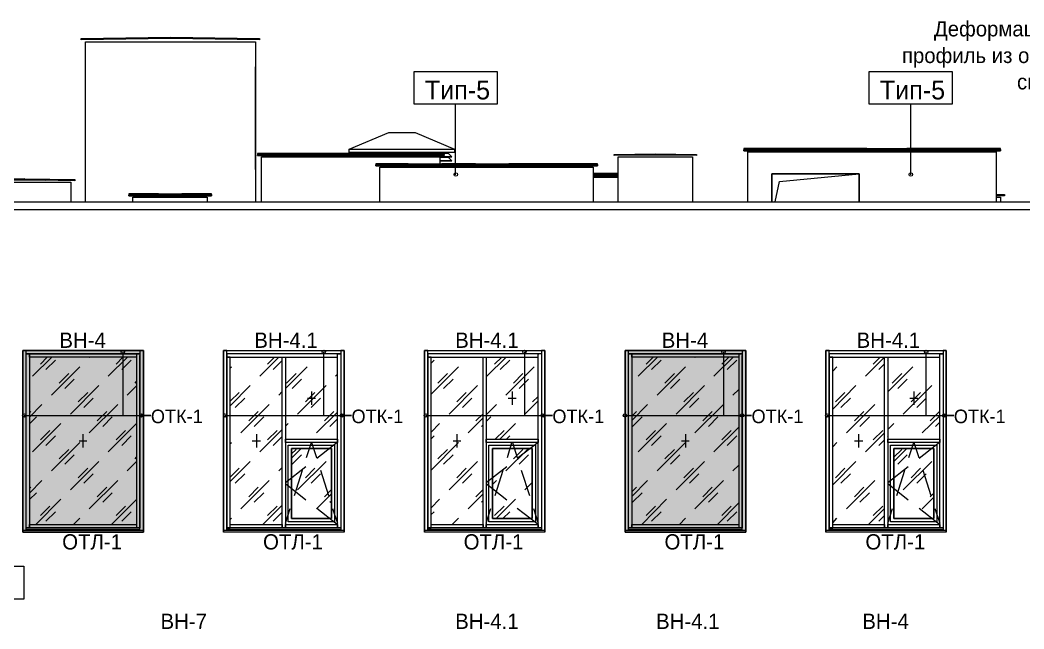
# Model space of a CAD drawing. Header units: millimetres. Extents: x 2294 to 908349, y -83289 to 219220.
# Drawn here: x 370857 to 385854, y 121926 to 131022 of the extents above; entities that cross this region are included whole.
import ezdxf

# ---------------------------------------------------------------- set-up
doc = ezdxf.new("R2010")
doc.units = ezdxf.units.MM
doc.layers.add('PDF _Геометрия', color=7, linetype='Continuous')
doc.layers.add('PDF _Текст', color=7, linetype='Continuous')

msp = doc.modelspace()

# ---------------------------------------------------------------- hatches: boundary and pattern name
at = {"transparency": 33554551}
h = msp.add_hatch(color=3, dxfattribs=at)
h.dxf.hatch_style = 1
h.paths.add_polyline_path([(370899.1, 126085), (372698.1, 126085), (372698.1, 123371.6), (370899.1, 123371.6)])
h = msp.add_hatch(color=3, dxfattribs=at)
h.dxf.hatch_style = 1
h.paths.add_polyline_path([(379898.6, 126085), (381697.6, 126085), (381697.6, 123371.6), (379898.6, 123371.6)])

# ---------------------------------------------------------------- linework, layer by layer
for points in [[(370899.1, 126085), (372698.1, 126085), (372698.1, 123371.6), (370899.1, 123371.6)], [(379898.6, 126085), (381697.6, 126085), (381697.6, 123371.6), (379898.6, 123371.6)]]:
    msp.add_lwpolyline(points, close=True)
at = {"layer": 'PDF _Геометрия', "lineweight": 9}
for points in [[(371771.1, 130745.6), (373104.5, 130766.8), (374433.7, 130745.6), (374433.7, 130724.4), (373104.5, 130745.6), (371771.1, 130724.4)], [(374374.4, 128789.9), (374374.4, 130322.3)], [(376745, 130254.6), (377985.2, 130254.6), (377985.2, 129763.5), (376745, 129763.5)], [(383543.2, 130254.6), (384783.5, 130254.6), (384783.5, 129763.5), (383543.2, 129763.5)], [(376368.2, 129344.4), (376757.7, 129344.4), (377346, 129094.7), (377346, 129043.9), (375775.6, 129043.9), (375775.6, 129094.7)], [(374404.1, 129014.3), (377193.7, 129014.3), (377193.7, 129027), (376626.4, 129027), (376626.4, 129022.7), (376025.3, 129022.7), (376025.3, 129027), (374404.1, 129027)], [(380961.1, 128997.3), (380347.3, 129005.8), (379733.5, 128997.3), (379733.5, 129014.3), (380347.3, 129022.7), (380961.1, 129014.3)], [(381672.2, 129090.5), (385503.2, 129090.5), (385503.2, 129103.2), (384106.2, 129103.2), (384106.2, 129098.9), (383505.1, 129098.9), (383505.1, 129103.2), (381672.2, 129103.2)], [(376173.5, 128866.1), (379483.7, 128866.1), (379483.7, 128874.6), (379043.5, 128874.6), (378692.2, 128874.6), (378158.8, 128874.6), (378158.8, 128870.3), (377659.3, 128870.3), (377659.3, 128874.6), (377155.6, 128874.6), (377155.6, 128870.3), (376656.1, 128870.3), (376656.1, 128874.6), (376173.5, 128874.6)], [(383395.1, 128726.4), (382087.1, 128726.4), (382087.1, 128307.3), (382087.1, 128726.4), (383395.1, 128726.4), (383395.1, 128307.3)], [(370928.7, 128650.2), (371673.7, 128641.8), (371673.7, 128620.6), (370928.7, 128633.3), (370628.2, 128629.1), (370928.7, 128633.3), (370183.7, 128620.6), (370183.7, 128641.8)], [(370928.7, 128650.2), (370628.2, 128646)], [(370928.7, 128633.3), (371229.3, 128629.1)], [(372482.3, 128417.4), (373714.1, 128417.4), (373714.1, 128425.9), (373273.8, 128425.9), (373273.8, 128421.6), (372922.5, 128421.6), (372922.5, 128425.9), (372482.3, 128425.9)], [(370971.1, 126034.2), (370949.9, 126034.2), (370949.9, 126085), (370971.1, 126085), (372647.3, 126085), (372647.3, 126034.2)], [(372596.6, 125987.6), (370996.5, 125987.6), (370996.5, 126034.2), (372596.6, 126034.2)], [(374797.7, 126034.2), (373946.9, 126034.2), (373946.9, 125987.6), (374797.7, 125987.6), (375597.8, 125987.6), (375597.8, 126034.2), (374797.7, 126034.2), (373972.3, 126034.2), (373946.9, 126034.2), (373946.9, 126085), (373972.3, 126085), (374797.7, 126085), (375623.2, 126085), (375648.6, 126085), (375648.6, 126034.2), (375623.2, 126034.2)], [(374823.1, 123435.1), (374772.3, 123435.1), (373997.7, 123435.1), (373997.7, 123485.9), (374772.3, 123485.9), (374772.3, 123435.1), (374772.3, 124734.6), (374772.3, 125987.6), (374823.1, 125987.6), (374823.1, 124734.6)], [(375597.8, 126008.8), (375597.8, 126034.2), (375648.6, 126034.2), (375648.6, 126008.8), (375648.6, 124734.6), (375648.6, 123435.1), (375597.8, 123435.1), (375597.8, 124734.6)], [(377799, 126034.2), (376948.1, 126034.2), (376948.1, 125987.6), (377799, 125987.6), (378599, 125987.6), (378599, 126034.2), (377799, 126034.2), (376973.5, 126034.2), (376948.1, 126034.2), (376948.1, 126085), (376973.5, 126085), (377799, 126085), (378620.2, 126085), (378645.6, 126085), (378645.6, 126034.2), (378620.2, 126034.2)], [(377820.1, 123435.1), (377773.6, 123435.1), (376998.9, 123435.1), (376998.9, 123485.9), (377773.6, 123485.9), (377773.6, 123435.1), (377773.6, 124734.6), (377773.6, 125987.6), (377820.1, 125987.6), (377820.1, 124734.6)], [(379970.5, 126034.2), (379945.1, 126034.2), (379945.1, 126085), (379970.5, 126085), (381646.8, 126085), (381646.8, 126034.2)], [(381596, 125987.6), (379995.9, 125987.6), (379995.9, 126034.2), (381596, 126034.2)], [(383797.2, 126034.2), (382946.4, 126034.2), (382946.4, 125987.6), (383797.2, 125987.6), (384597.3, 125987.6), (384597.3, 126034.2), (383797.2, 126034.2), (382971.8, 126034.2), (382946.4, 126034.2), (382946.4, 126085), (382971.8, 126085), (383797.2, 126085), (384622.7, 126085), (384648.1, 126085), (384648.1, 126034.2), (384622.7, 126034.2)], [(383822.6, 123435.1), (383771.8, 123435.1), (382997.2, 123435.1), (382997.2, 123485.9), (383771.8, 123485.9), (383771.8, 123435.1), (383771.8, 124734.6), (383771.8, 125987.6), (383822.6, 125987.6), (383822.6, 124734.6)], [(384597.3, 126008.8), (384597.3, 126034.2), (384648.1, 126034.2), (384648.1, 126008.8), (384648.1, 124734.6), (384648.1, 123435.1), (384597.3, 123435.1), (384597.3, 124734.6)], [(375597.8, 124709.2), (374823.1, 124709.2), (374823.1, 124760), (375597.8, 124760)], [(374861.2, 124671.1), (375555.5, 124671.1), (375555.5, 123524), (374861.2, 123524)], [(375555.5, 124671.1), (375555.5, 123524), (374861.2, 123524), (374861.2, 124671.1)], [(378599, 124709.2), (377820.1, 124709.2), (377820.1, 124760), (378599, 124760)], [(377862.5, 124671.1), (378556.7, 124671.1), (378556.7, 123524), (377862.5, 123524)], [(378556.7, 124671.1), (378556.7, 123524), (377862.5, 123524), (377862.5, 124671.1)], [(384597.3, 124709.2), (383822.6, 124709.2), (383822.6, 124760), (384597.3, 124760)], [(383860.7, 124671.1), (384554.9, 124671.1), (384554.9, 123524), (383860.7, 123524)], [(384554.9, 124671.1), (384554.9, 123524), (383860.7, 123524), (383860.7, 124671.1)], [(375508.9, 124620.4), (374912, 124620.4), (374912, 123574.8), (375508.9, 123574.8)], [(374912, 123574.8), (374912, 124620.4), (375508.9, 124620.4), (375508.9, 123574.8)], [(378505.9, 124620.4), (377913.3, 124620.4), (377913.3, 123574.8), (378505.9, 123574.8)], [(377913.3, 123574.8), (377913.3, 124620.4), (378505.9, 124620.4), (378505.9, 123574.8)], [(384508.4, 124620.4), (383911.5, 124620.4), (383911.5, 123574.8), (384508.4, 123574.8)], [(383911.5, 123574.8), (383911.5, 124620.4), (384508.4, 124620.4), (384508.4, 123574.8)], [(372596.6, 123435.1), (370996.5, 123435.1), (370996.5, 123485.9), (372596.6, 123485.9)], [(375597.8, 123435.1), (374823.1, 123435.1), (374823.1, 123485.9), (375597.8, 123485.9)], [(378599, 123435.1), (377820.1, 123435.1), (377820.1, 123485.9), (378599, 123485.9)], [(381596, 123435.1), (379995.9, 123435.1), (379995.9, 123485.9), (381596, 123485.9)], [(384597.3, 123435.1), (383822.6, 123435.1), (383822.6, 123485.9), (384597.3, 123485.9)], [(369671.5, 122863.6), (370911.8, 122863.6), (370911.8, 122372.6), (369671.5, 122372.6)]]:
    msp.add_lwpolyline(points, close=True, dxfattribs=at)
for points in [[(371834.6, 128307.3), (371834.6, 130699), (374268.6, 130699), (374374.4, 130699), (374374.4, 128307.3)], [(377363, 128709.5), (377363, 129763.5)], [(384165.5, 128709.5), (384165.5, 129763.5)], [(375775.6, 129094.7), (376368.2, 129344.4), (376757.7, 129344.4), (377346, 129094.7), (377346, 129043.9), (377316.4, 129043.9), (375809.4, 129043.9), (375775.6, 129043.9), (375775.6, 129094.7), (377346, 129094.7)], [(377193.7, 129014.3), (377193.7, 128997.3), (374404.1, 128997.3), (374404.1, 129005.8)], [(374404.1, 129014.3), (374404.1, 128997.3), (377193.7, 128997.3), (377193.7, 129005.8)], [(375834.8, 128997.3), (375817.9, 128976.2)], [(376626.4, 129027), (376025.3, 129027)], [(376025.3, 129022.7), (376626.4, 129022.7)], [(377307.9, 128976.2), (377257.2, 129027), (377193.7, 129027)], [(385503.2, 129090.5), (385503.2, 129069.3), (381672.2, 129069.3), (381672.2, 129082)], [(381672.2, 129090.5), (381672.2, 129069.3), (385503.2, 129069.3), (385503.2, 129082)], [(381731.5, 128307.3), (381731.5, 129052.4), (385338.1, 129052.4), (385439.7, 129052.4), (385439.7, 128307.3)], [(383505.1, 129098.9), (384106.2, 129098.9)], [(374463.3, 128307.3), (374463.3, 128976.2), (377028.6, 128976.2), (377130.2, 128976.2), (377130.2, 128870.3)], [(375817.9, 128976.2), (377307.9, 128976.2), (375817.9, 128976.2)], [(379483.7, 128866.1), (379483.7, 128844.9), (376173.5, 128844.9), (376173.5, 128857.6)], [(376173.5, 128866.1), (376173.5, 128844.9), (379483.7, 128844.9), (379483.7, 128857.6)], [(376656.1, 128870.3), (377155.6, 128870.3)], [(377257.2, 128967.7), (377307.9, 128916.9), (377257.2, 128967.7), (377130.2, 128967.7)], [(377130.2, 128916.9), (377307.9, 128916.9), (377130.2, 128916.9)], [(377130.2, 128844.9), (377130.2, 128823.8)], [(377659.3, 128870.3), (378158.8, 128870.3)], [(378692.2, 128874.6), (379043.5, 128874.6)], [(379792.8, 128307.3), (379792.8, 128976.2), (380796, 128976.2), (380901.8, 128976.2), (380901.8, 128307.3)], [(376232.8, 128307.3), (376232.8, 128823.8), (379318.7, 128823.8), (379420.2, 128823.8), (379420.2, 128307.3)], [(379792.8, 128730.7), (379420.2, 128730.7)], [(379420.2, 128713.7), (379792.8, 128713.7)], [(379792.8, 128696.8), (379420.2, 128696.8), (379792.8, 128696.8)], [(382137.9, 128307.3), (382201.4, 128612.1), (383395.1, 128726.4)], [(370243, 128430.1), (370243, 128599.4), (371508.7, 128599.4), (371614.5, 128599.4), (371614.5, 128307.3)], [(370928.7, 128650.2), (371229.3, 128646)], [(370928.7, 128650.2), (371229.3, 128646)], [(379420.2, 128675.6), (379746.2, 128675.6), (379792.8, 128675.6)], [(373714.1, 128417.4), (373714.1, 128396.2), (372482.3, 128396.2), (372482.3, 128404.7)], [(372482.3, 128417.4), (372482.3, 128396.2), (373714.1, 128396.2), (373714.1, 128404.7)], [(372922.5, 128421.6), (373273.8, 128421.6)], [(385439.7, 128417.4), (385562.4, 128417.4), (385562.4, 128396.2), (385439.7, 128396.2)], [(418254.3, 128188.8), (418254.3, 128307.3), (418254.3, 128188.8), (313943.3, 128188.8), (313943.3, 128307.3), (418254.3, 128307.3)], [(372541.5, 128307.3), (372541.5, 128375.1), (373549, 128375.1), (373650.6, 128375.1), (373650.6, 128307.3)], [(385439.7, 128375.1), (385503.2, 128375.1), (385503.2, 128307.3)], [(370949.9, 123397), (370949.9, 123460.5), (370949.9, 126008.8), (370949.9, 126085), (370899.1, 126085), (370899.1, 126008.8), (370899.1, 123460.5), (370899.1, 123384.3), (370899.1, 126085), (372698.1, 126085), (372698.1, 123384.3), (372698.1, 123460.5), (372698.1, 126008.8), (372698.1, 126085), (372647.3, 126085), (372647.3, 126008.8)], [(372647.3, 123435.1), (370949.9, 123435.1), (370949.9, 126008.8), (370949.9, 126034.2), (370996.5, 126034.2), (370996.5, 126008.8), (370996.5, 123435.1), (370949.9, 123435.1)], [(371043, 125699.8), (371330.9, 125987.6)], [(371161.5, 125881.8), (371263.1, 125987.6)], [(371889.6, 125983.4), (371893.9, 125987.6)], [(372173.2, 125699.8), (372461.1, 125987.6)], [(372291.8, 125881.8), (372393.4, 125987.6)], [(372393.4, 126063.8), (372393.4, 125115.6), (372812.4, 125115.6), (372664.3, 125115.6)], [(372596.6, 126034.2), (372647.3, 126034.2)], [(372596.6, 126034.2), (372596.6, 126008.8)], [(372596.6, 126008.8), (372596.6, 123435.1)], [(372647.3, 123397), (372647.3, 123460.5), (372647.3, 126008.8), (372647.3, 123435.1)], [(373946.9, 123397), (373946.9, 123460.5), (373946.9, 124734.6), (373946.9, 123435.1), (373997.7, 123435.1), (373997.7, 124734.6), (373997.7, 125987.6), (373946.9, 125987.6), (373946.9, 124734.6), (373946.9, 126008.8), (373946.9, 126085), (373896.1, 126085), (373896.1, 126008.8), (373896.1, 124734.6), (373896.1, 123460.5), (373896.1, 123384.3), (373896.1, 126085), (375699.4, 126085), (375699.4, 123384.3), (375699.4, 123460.5), (375699.4, 124734.6), (375699.4, 126008.8), (375699.4, 126085), (375648.6, 126085), (375648.6, 126008.8), (375648.6, 124734.6), (375648.6, 123460.5), (375648.6, 123397)], [(374154.3, 125983.4), (374158.6, 125987.6)], [(374437.9, 125699.8), (374721.5, 125987.6)], [(374552.2, 125881.8), (374658.1, 125987.6)], [(375284.5, 125983.4), (375288.8, 125987.6)], [(375390.4, 126063.8), (375390.4, 125115.6), (375809.4, 125115.6), (375665.5, 125115.6)], [(376948.1, 123397), (376948.1, 123460.5), (376948.1, 124734.6), (376948.1, 123435.1), (376998.9, 123435.1), (376998.9, 124734.6), (376998.9, 125987.6), (376948.1, 125987.6), (376948.1, 124734.6), (376948.1, 126008.8), (376948.1, 126085), (376897.3, 126085), (376897.3, 126008.8), (376897.3, 124734.6), (376897.3, 123460.5), (376897.3, 123384.3), (376897.3, 126085), (378696.4, 126085), (378696.4, 123384.3), (378696.4, 123460.5), (378696.4, 124734.6), (378696.4, 126008.8), (378696.4, 126085), (378645.6, 126085), (378645.6, 126008.8), (378645.6, 124734.6), (378645.6, 123435.1), (378599, 123435.1), (378599, 124734.6), (378599, 126008.8)], [(377549.2, 125983.4), (377549.2, 125987.6)], [(377828.6, 125699.8), (378116.5, 125987.6)], [(377947.1, 125881.8), (378053, 125987.6)], [(378391.6, 126063.8), (378391.6, 125115.6), (378810.7, 125115.6), (378666.8, 125115.6)], [(378599, 126034.2), (378599, 126025.7)], [(378645.6, 126008.8), (378645.6, 124734.6), (378645.6, 123460.5), (378645.6, 123397)], [(379945.1, 123397), (379945.1, 123460.5), (379945.1, 126008.8), (379945.1, 126085), (379898.6, 126085), (379898.6, 126008.8), (379898.6, 123460.5), (379898.6, 123384.3), (379898.6, 126085), (381697.6, 126085), (381697.6, 123384.3), (381697.6, 123460.5), (381697.6, 126008.8), (381697.6, 126085), (381646.8, 126085), (381646.8, 126008.8)], [(381646.8, 123435.1), (379945.1, 123435.1), (379945.1, 126008.8), (379945.1, 126034.2), (379995.9, 126034.2), (379995.9, 126008.8), (379995.9, 123435.1), (379945.1, 123435.1)], [(380093.3, 125699.8), (380381.1, 125987.6)], [(380211.8, 125881.8), (380313.4, 125987.6)], [(380939.9, 125983.4), (380944.1, 125987.6)], [(381223.5, 125699.8), (381511.4, 125987.6)], [(381342.1, 125881.8), (381443.6, 125987.6)], [(381367.5, 126063.8), (381367.5, 125115.6), (381786.5, 125115.6), (381638.4, 125115.6)], [(381596, 126034.2), (381646.8, 126034.2)], [(381596, 126034.2), (381596, 126008.8)], [(381596, 126008.8), (381596, 123435.1)], [(381646.8, 123397), (381646.8, 123460.5), (381646.8, 126008.8), (381646.8, 123435.1)], [(382946.4, 123397), (382946.4, 123460.5), (382946.4, 124734.6), (382946.4, 123435.1), (382997.2, 123435.1), (382997.2, 124734.6), (382997.2, 125987.6), (382946.4, 125987.6), (382946.4, 124734.6), (382946.4, 126008.8), (382946.4, 126085), (382895.6, 126085), (382895.6, 126008.8), (382895.6, 124734.6), (382895.6, 123460.5), (382895.6, 123384.3), (382895.6, 126085), (384694.6, 126085), (384694.6, 123384.3), (384694.6, 123460.5), (384694.6, 124734.6), (384694.6, 126008.8), (384694.6, 126085), (384648.1, 126085), (384648.1, 126008.8), (384648.1, 124734.6), (384648.1, 123460.5), (384648.1, 123397)], [(383204.6, 125983.4), (383208.8, 125987.6)], [(383488.2, 125699.8), (383771.8, 125983.4)], [(383602.5, 125881.8), (383708.3, 125987.6)], [(384334.8, 125983.4), (384339.1, 125987.6)], [(384389.9, 126063.8), (384389.9, 125115.6), (384808.9, 125115.6), (384665, 125115.6)], [(371242, 125801.4), (371385.9, 125941.1)], [(371326.6, 125416.2), (371749.9, 125839.5)], [(372376.4, 125801.4), (372516.1, 125941.1)], [(373997.7, 125826.8), (374014.6, 125839.5)], [(374636.9, 125801.4), (374772.3, 125936.8)], [(374823.1, 125517.8), (375144.9, 125839.5)], [(376998.9, 125898.7), (377041.3, 125941.1)], [(376998.9, 125433.1), (377405.3, 125839.5)], [(378031.8, 125801.4), (378171.5, 125941.1)], [(378112.2, 125416.2), (378539.8, 125839.5)], [(380292.3, 125801.4), (380436.2, 125941.1)], [(380376.9, 125416.2), (380800.2, 125839.5)], [(381422.5, 125801.4), (381566.4, 125941.1)], [(382997.2, 125776), (383060.7, 125839.5)], [(383687.2, 125801.4), (383771.8, 125886)], [(383822.6, 125932.6), (383826.9, 125941.1)], [(383822.6, 125467), (384195.1, 125839.5)], [(371440.9, 125598.2), (371584.9, 125742.1)], [(374835.8, 125598.2), (374979.8, 125742.1)], [(375568.2, 125699.8), (375597.8, 125729.4)], [(377100.5, 125598.2), (377240.2, 125742.1)], [(378230.8, 125598.2), (378370.4, 125742.1)], [(380491.2, 125598.2), (380635.1, 125742.1)], [(383886.1, 125598.2), (384030, 125742.1)], [(371525.6, 125517.8), (371665.3, 125657.5)], [(371610.2, 125132.6), (372033.6, 125560.1)], [(372456.9, 125416.2), (372596.6, 125555.9)], [(372575.4, 125598.2), (372596.6, 125623.6)], [(373997.7, 125259.5), (374294, 125560.1)], [(374920.5, 125517.8), (375060.2, 125657.5)], [(375000.9, 125132.6), (375428.5, 125560.1)], [(377181, 125517.8), (377324.9, 125657.5)], [(377265.6, 125132.6), (377688.9, 125560.1)], [(378315.4, 125517.8), (378455.1, 125657.5)], [(380575.9, 125517.8), (380715.6, 125657.5)], [(380660.5, 125132.6), (381083.8, 125560.1)], [(382997.2, 125208.7), (383344.3, 125560.1)], [(383970.8, 125517.8), (384110.5, 125657.5)], [(384051.2, 125132.6), (384478.8, 125560.1)], [(371724.5, 125318.8), (371868.5, 125458.5)], [(373997.7, 125327.3), (374128.9, 125458.5)], [(374721.5, 125416.2), (374772.3, 125471.2)], [(375119.5, 125318.8), (375259.1, 125458.5)], [(375208.4, 125475.4), (375208.4, 125272.2)], [(377384.1, 125318.8), (377523.8, 125458.5)], [(378209.6, 125475.4), (378209.6, 125272.2)], [(378514.4, 125318.8), (378599, 125399.2)], [(380774.8, 125318.8), (380918.7, 125458.5)], [(381507.1, 125416.2), (381596, 125505.1)], [(383039.5, 125318.8), (383179.2, 125458.5)], [(384169.7, 125318.8), (384309.4, 125458.5)], [(384207.8, 125475.4), (384207.8, 125272.2)], [(370996.5, 125090.2), (371182.7, 125276.5)], [(371809.2, 125234.1), (371948.9, 125373.8)], [(371889.6, 124853.2), (372317.2, 125276.5)], [(374069.7, 125234.1), (374213.6, 125373.8)], [(374154.3, 124853.2), (374577.6, 125276.5)], [(375149.1, 125373.8), (375271.8, 125373.8)], [(375204.1, 125234.1), (375343.8, 125373.8)], [(377464.6, 125234.1), (377608.5, 125373.8)], [(377820.1, 125124.1), (377972.5, 125276.5)], [(378150.3, 125373.8), (378268.9, 125373.8)], [(378395.8, 125132.6), (378599, 125335.7)], [(379995.9, 125039.4), (380233, 125276.5)], [(380859.5, 125234.1), (380999.2, 125373.8)], [(380939.9, 124853.2), (381367.5, 125276.5)], [(383119.9, 125234.1), (383263.9, 125373.8)], [(383204.6, 124853.2), (383627.9, 125276.5)], [(384148.6, 125373.8), (384267.1, 125373.8)], [(384254.4, 125234.1), (384394.1, 125373.8)], [(370916, 125115.6), (372812.4, 125115.6)], [(370996.5, 125153.7), (371017.6, 125174.9)], [(370996.5, 124988.6), (371102.3, 125094.5)], [(372008.2, 125035.2), (372152.1, 125174.9)], [(372092.8, 124950.5), (372232.5, 125094.5)], [(373917.3, 125115.6), (375809.4, 125115.6)], [(374272.8, 125035.2), (374412.5, 125174.9)], [(374353.3, 124950.5), (374497.2, 125094.5)], [(375284.5, 124853.2), (375597.8, 125162.2)], [(375403.1, 125035.2), (375542.8, 125174.9)], [(376918.5, 125115.6), (378810.7, 125115.6)], [(377663.5, 125035.2), (377773.6, 125141)], [(377820.1, 125026.7), (377887.9, 125094.5)], [(379890.1, 125115.6), (381786.5, 125115.6)], [(379995.9, 125102.9), (380067.9, 125174.9)], [(380008.6, 124950.5), (380152.6, 125094.5)], [(381058.4, 125035.2), (381198.1, 125174.9)], [(381143.1, 124950.5), (381282.8, 125094.5)], [(382916.8, 125115.6), (384808.9, 125115.6)], [(383323.1, 125035.2), (383462.8, 125174.9)], [(383403.6, 124950.5), (383547.5, 125094.5)], [(384334.8, 124853.2), (384597.3, 125111.4)], [(384453.4, 125035.2), (384593, 125174.9)], [(371043, 124569.6), (371466.3, 124992.9)], [(372173.2, 124569.6), (372596.6, 124992.9)], [(374823.1, 124954.8), (374861.2, 124992.9)], [(375483.5, 124950.5), (375597.8, 125064.8)], [(376998.9, 124865.9), (377121.7, 124992.9)], [(377549.2, 124853.2), (377773.6, 125077.5)], [(377748.2, 124950.5), (377773.6, 124975.9)], [(378023.3, 124760), (378256.2, 124992.9)], [(380093.3, 124569.6), (380516.6, 124992.9)], [(381223.5, 124569.6), (381596, 124942.1)], [(383822.6, 124904), (383911.5, 124992.9)], [(384533.8, 124950.5), (384597.3, 125014)], [(371161.5, 124751.6), (371301.2, 124891.3)], [(371242, 124666.9), (371385.9, 124810.8)], [(371796.5, 124836.2), (371796.5, 124637.3)], [(372291.8, 124751.6), (372431.5, 124891.3)], [(372376.4, 124666.9), (372516.1, 124810.8)], [(374387.1, 124836.2), (374387.1, 124637.3)], [(374437.9, 124569.6), (374772.3, 124904)], [(374552.2, 124751.6), (374696.2, 124891.3)], [(374636.9, 124666.9), (374772.3, 124802.4)], [(376998.9, 124764.3), (377041.3, 124810.8)], [(377384.1, 124836.2), (377384.1, 124637.3)], [(377955.6, 124760), (378091.1, 124891.3)], [(378124.9, 124760), (378171.5, 124810.8)], [(380211.8, 124751.6), (380351.5, 124891.3)], [(380292.3, 124666.9), (380436.2, 124810.8)], [(380796, 124836.2), (380796, 124637.3)], [(381342.1, 124751.6), (381481.7, 124891.3)], [(381422.5, 124666.9), (381566.4, 124810.8)], [(383382.4, 124836.2), (383382.4, 124637.3)], [(383488.2, 124569.6), (383771.8, 124853.2)], [(383602.5, 124751.6), (383746.4, 124891.3)], [(383822.6, 124802.4), (383826.9, 124810.8)], [(371326.6, 124285.9), (371749.9, 124709.2)], [(371737.2, 124734.6), (371855.8, 124734.6)], [(373997.7, 124696.5), (374014.6, 124709.2)], [(374323.6, 124734.6), (374446.4, 124734.6)], [(375136.4, 124489.1), (375208.4, 124709.2)], [(375212.6, 124709.2), (375284.5, 124489.1)], [(375593.6, 124709.2), (375288.8, 124472.2)], [(376998.9, 124298.6), (377405.3, 124709.2)], [(377324.9, 124734.6), (377443.4, 124734.6)], [(378137.6, 124489.1), (378205.4, 124709.2)], [(378213.8, 124709.2), (378281.6, 124489.1)], [(378594.8, 124709.2), (378285.8, 124472.2)], [(380376.9, 124285.9), (380800.2, 124709.2)], [(380736.7, 124734.6), (380855.3, 124734.6)], [(382997.2, 124645.8), (383060.7, 124709.2)], [(383323.1, 124734.6), (383445.9, 124734.6)], [(383687.2, 124666.9), (383771.8, 124751.6)], [(384135.9, 124489.1), (384207.8, 124709.2)], [(384212.1, 124709.2), (384284, 124489.1)], [(384593, 124709.2), (384288.3, 124472.2)], [(371440.9, 124468), (371584.9, 124607.7)], [(371525.6, 124387.5), (371665.3, 124527.2)], [(372575.4, 124468), (372596.6, 124493.4)], [(374912, 124476.4), (375056, 124620.4)], [(374912, 124544.2), (374979.8, 124607.7)], [(374920.5, 124387.5), (375060.2, 124527.2)], [(377100.5, 124468), (377240.2, 124607.7)], [(377181, 124387.5), (377324.9, 124527.2)], [(378112.2, 124285.9), (378450.9, 124620.4)], [(378230.8, 124468), (378370.4, 124607.7)], [(378315.4, 124387.5), (378455.1, 124527.2)], [(380491.2, 124468), (380635.1, 124607.7)], [(380575.9, 124387.5), (380715.6, 124527.2)], [(383911.5, 124425.6), (384106.2, 124620.4)], [(383911.5, 124493.4), (384030, 124607.7)], [(383970.8, 124387.5), (384110.5, 124527.2)], [(371610.2, 124002.3), (372033.6, 124425.6)], [(372456.9, 124285.9), (372596.6, 124425.6)], [(373997.7, 124129.3), (374294, 124425.6)], [(374721.5, 124285.9), (374772.3, 124336.7)], [(375127.9, 124345.2), (374823.1, 124108.2)], [(375000.9, 124002.3), (375428.5, 124425.6)], [(377265.6, 124002.3), (377688.9, 124425.6)], [(378129.2, 124345.2), (377820.1, 124108.2)], [(380660.5, 124002.3), (381083.8, 124425.6)], [(381507.1, 124285.9), (381596, 124374.8)], [(382997.2, 124078.5), (383344.3, 124425.6)], [(384127.4, 124345.2), (383822.6, 124108.2)], [(384051.2, 124002.3), (384478.8, 124425.6)], [(371724.5, 124184.3), (371868.5, 124328.3)], [(371809.2, 124103.9), (371948.9, 124243.6)], [(373997.7, 124192.8), (374128.9, 124328.3)], [(374069.7, 124103.9), (374213.6, 124243.6)], [(374954.4, 123917.7), (375077.1, 124298.6)], [(375119.5, 124184.3), (375259.1, 124328.3)], [(375204.1, 124103.9), (375343.8, 124243.6)], [(375343.8, 124298.6), (375466.6, 123917.7)], [(377384.1, 124184.3), (377523.8, 124328.3)], [(377464.6, 124103.9), (377608.5, 124243.6)], [(377955.6, 123917.7), (378074.1, 124298.6)], [(378345, 124298.6), (378467.8, 123917.7)], [(380774.8, 124184.3), (380918.7, 124328.3)], [(380859.5, 124103.9), (380999.2, 124243.6)], [(383039.5, 124184.3), (383179.2, 124328.3)], [(383119.9, 124103.9), (383263.9, 124243.6)], [(383953.9, 123917.7), (384076.6, 124298.6)], [(384169.7, 124184.3), (384309.4, 124328.3)], [(384254.4, 124103.9), (384394.1, 124243.6)], [(384343.3, 124298.6), (384466.1, 123917.7)], [(370996.5, 123955.8), (371182.7, 124142)], [(370996.5, 124023.5), (371017.6, 124044.7)], [(371889.6, 123718.7), (372317.2, 124142)], [(372008.2, 123900.7), (372152.1, 124044.7)], [(374154.3, 123718.7), (374577.6, 124142)], [(374272.8, 123900.7), (374412.5, 124044.7)], [(375127.9, 123849.9), (374823.1, 124091.2)], [(378129.2, 123849.9), (377820.1, 124091.2)], [(377913.3, 124082.8), (377972.5, 124142)], [(378395.8, 124002.3), (378505.9, 124112.4)], [(379995.9, 123905), (380233, 124142)], [(379995.9, 123972.7), (380067.9, 124044.7)], [(380939.9, 123718.7), (381367.5, 124142)], [(381058.4, 123900.7), (381198.1, 124044.7)], [(383204.6, 123718.7), (383627.9, 124142)], [(383323.1, 123900.7), (383462.8, 124044.7)], [(384127.4, 123849.9), (383822.6, 124091.2)], [(370996.5, 123858.4), (371102.3, 123960)], [(372092.8, 123820.3), (372232.5, 123960)], [(374353.3, 123820.3), (374497.2, 123960)], [(375284.5, 123718.7), (375508.9, 123943.1)], [(375403.1, 123900.7), (375508.9, 124006.6)], [(377549.2, 123718.7), (377773.6, 123943.1)], [(377663.5, 123900.7), (377773.6, 124010.8)], [(380008.6, 123820.3), (380152.6, 123960)], [(381143.1, 123820.3), (381282.8, 123960)], [(383403.6, 123820.3), (383547.5, 123960)], [(384334.8, 123718.7), (384508.4, 123892.3)], [(384453.4, 123900.7), (384508.4, 123955.8)], [(371093.8, 123485.9), (371466.3, 123862.6)], [(371161.5, 123621.4), (371301.2, 123761)], [(372224, 123485.9), (372596.6, 123858.4)], [(372291.8, 123621.4), (372431.5, 123761)], [(374484.5, 123485.9), (374772.3, 123773.7)], [(374552.2, 123621.4), (374696.2, 123761)], [(375483.5, 123820.3), (375508.9, 123841.5)], [(376998.9, 123735.6), (377121.7, 123862.6)], [(377748.2, 123820.3), (377773.6, 123845.7)], [(377947.1, 123621.4), (378091.1, 123761)], [(377968.3, 123574.8), (378256.2, 123862.6)], [(380144.1, 123485.9), (380516.6, 123862.6)], [(380211.8, 123621.4), (380351.5, 123761)], [(381274.3, 123485.9), (381596, 123807.6)], [(381342.1, 123621.4), (381481.7, 123761)], [(383602.5, 123621.4), (383746.4, 123761)], [(371242, 123536.7), (371385.9, 123676.4)], [(372376.4, 123536.7), (372516.1, 123676.4)], [(374636.9, 123536.7), (374772.3, 123672.1)], [(374823.1, 123507.1), (374890.9, 123727.2)], [(375593.6, 123485.9), (375288.8, 123727.2)], [(375525.8, 123727.2), (375597.8, 123507.1)], [(376998.9, 123634.1), (377041.3, 123676.4)], [(377820.1, 123507.1), (377892.1, 123727.2)], [(378069.9, 123574.8), (378171.5, 123676.4)], [(378594.8, 123485.9), (378285.8, 123727.2)], [(378527.1, 123727.2), (378599, 123507.1)], [(380292.3, 123536.7), (380436.2, 123676.4)], [(381422.5, 123536.7), (381566.4, 123676.4)], [(383534.8, 123485.9), (383771.8, 123722.9)], [(383687.2, 123536.7), (383771.8, 123621.4)], [(383822.6, 123507.1), (383890.4, 123727.2)], [(384593, 123485.9), (384288.3, 123727.2)], [(384525.3, 123727.2), (384597.3, 123507.1)], [(371656.8, 123485.9), (371749.9, 123579)], [(372647.3, 123435.1), (372596.6, 123435.1)], [(372698.1, 123435.1), (372698.1, 123409.7), (372698.1, 123397), (372698.1, 123371.6), (372698.1, 123380.1)], [(375648.6, 123435.1), (373946.9, 123435.1)], [(373997.7, 123562.1), (374014.6, 123579)], [(375140.6, 123574.8), (375144.9, 123579)], [(378645.6, 123435.1), (376948.1, 123435.1)], [(377312.2, 123485.9), (377405.3, 123579)], [(378696.4, 123435.1), (378696.4, 123409.7), (378696.4, 123397), (378696.4, 123371.6), (378696.4, 123380.1)], [(380707.1, 123485.9), (380800.2, 123579)], [(381646.8, 123435.1), (381596, 123435.1)], [(384648.1, 123435.1), (382946.4, 123435.1)], [(382997.2, 123511.3), (383060.7, 123579)], [(384190.9, 123574.8), (384195.1, 123579)], [(372698.1, 123397), (370899.1, 123397), (370899.1, 123401.2)], [(372698.1, 123371.6), (370899.1, 123371.6), (370899.1, 123397)], [(370899.1, 123371.6), (370899.1, 123380.1)], [(372647.3, 123409.7), (370949.9, 123409.7), (372647.3, 123409.7)], [(372647.3, 123409.7), (370949.9, 123409.7)], [(375699.4, 123401.2), (375699.4, 123397), (373896.1, 123397), (373896.1, 123401.2)], [(375699.4, 123397), (375699.4, 123371.6), (373896.1, 123371.6), (373896.1, 123397)], [(373896.1, 123371.6), (373896.1, 123380.1)], [(375648.6, 123409.7), (373946.9, 123409.7), (375648.6, 123409.7)], [(375648.6, 123409.7), (373946.9, 123409.7)], [(375699.4, 123380.1), (375699.4, 123371.6)], [(378696.4, 123397), (376897.3, 123397), (376897.3, 123401.2)], [(378696.4, 123371.6), (376897.3, 123371.6), (376897.3, 123397)], [(376897.3, 123371.6), (376897.3, 123380.1)], [(378645.6, 123409.7), (376948.1, 123409.7), (378645.6, 123409.7)], [(378645.6, 123409.7), (376948.1, 123409.7)], [(381697.6, 123401.2), (381697.6, 123397), (379898.6, 123397), (379898.6, 123401.2)], [(381697.6, 123397), (381697.6, 123371.6), (379898.6, 123371.6), (379898.6, 123397)], [(379898.6, 123371.6), (379898.6, 123380.1)], [(381646.8, 123409.7), (379945.1, 123409.7), (381646.8, 123409.7)], [(381646.8, 123409.7), (379945.1, 123409.7)], [(381697.6, 123380.1), (381697.6, 123371.6)], [(384694.6, 123401.2), (384694.6, 123397), (382895.6, 123397), (382895.6, 123401.2)], [(384694.6, 123397), (384694.6, 123371.6), (382895.6, 123371.6), (382895.6, 123397)], [(382895.6, 123371.6), (382895.6, 123380.1)], [(384648.1, 123409.7), (382946.4, 123409.7), (384648.1, 123409.7)], [(384648.1, 123409.7), (382946.4, 123409.7)], [(384694.6, 123380.1), (384694.6, 123371.6)]]:
    msp.add_lwpolyline(points, dxfattribs=at)
for points in [[(377341.8, 128713.7), (377341.8, 128730.7), (377350.3, 128739.1), (377367.2, 128739.1)], [(377341.8, 128713.7), (377341.8, 128730.7), (377350.3, 128739.1), (377367.2, 128739.1)], [(377367.2, 128688.3), (377350.3, 128688.3), (377341.8, 128701), (377341.8, 128713.7)], [(377367.2, 128688.3), (377350.3, 128688.3), (377341.8, 128701), (377341.8, 128713.7)], [(377367.2, 128739.1), (377379.9, 128739.1), (377392.6, 128730.7), (377392.6, 128713.7)], [(377367.2, 128739.1), (377379.9, 128739.1), (377392.6, 128730.7), (377392.6, 128713.7)], [(377392.6, 128713.7), (377392.6, 128701), (377379.9, 128688.3), (377367.2, 128688.3)], [(377392.6, 128713.7), (377392.6, 128701), (377379.9, 128688.3), (377367.2, 128688.3)], [(384140.1, 128713.7), (384140.1, 128730.7), (384148.6, 128739.1), (384165.5, 128739.1)], [(384140.1, 128713.7), (384140.1, 128730.7), (384148.6, 128739.1), (384165.5, 128739.1)], [(384165.5, 128688.3), (384148.6, 128688.3), (384140.1, 128701), (384140.1, 128713.7)], [(384165.5, 128688.3), (384148.6, 128688.3), (384140.1, 128701), (384140.1, 128713.7)], [(384165.5, 128739.1), (384178.2, 128739.1), (384190.9, 128730.7), (384190.9, 128713.7)], [(384165.5, 128739.1), (384178.2, 128739.1), (384190.9, 128730.7), (384190.9, 128713.7)], [(384190.9, 128713.7), (384190.9, 128701), (384178.2, 128688.3), (384165.5, 128688.3)], [(384190.9, 128713.7), (384190.9, 128701), (384178.2, 128688.3), (384165.5, 128688.3)], [(372368, 126063.8), (372368, 126080.8), (372376.4, 126089.2), (372393.4, 126089.2)], [(372368, 126063.8), (372368, 126080.8), (372376.4, 126089.2), (372393.4, 126089.2)], [(372393.4, 126038.4), (372376.4, 126038.4), (372368, 126051.1), (372368, 126063.8)], [(372393.4, 126038.4), (372376.4, 126038.4), (372368, 126051.1), (372368, 126063.8)], [(372393.4, 126089.2), (372406.1, 126089.2), (372418.8, 126080.8), (372418.8, 126063.8)], [(372393.4, 126089.2), (372406.1, 126089.2), (372418.8, 126080.8), (372418.8, 126063.8)], [(372418.8, 126063.8), (372418.8, 126051.1), (372406.1, 126038.4), (372393.4, 126038.4)], [(372418.8, 126063.8), (372418.8, 126051.1), (372406.1, 126038.4), (372393.4, 126038.4)], [(375369.2, 126063.8), (375369.2, 126080.8), (375377.7, 126089.2), (375394.6, 126089.2)], [(375369.2, 126063.8), (375369.2, 126080.8), (375377.7, 126089.2), (375394.6, 126089.2)], [(375394.6, 126038.4), (375377.7, 126038.4), (375369.2, 126051.1), (375369.2, 126063.8)], [(375394.6, 126038.4), (375377.7, 126038.4), (375369.2, 126051.1), (375369.2, 126063.8)], [(375394.6, 126089.2), (375407.3, 126089.2), (375420, 126080.8), (375420, 126063.8)], [(375394.6, 126089.2), (375407.3, 126089.2), (375420, 126080.8), (375420, 126063.8)], [(375420, 126063.8), (375420, 126051.1), (375407.3, 126038.4), (375394.6, 126038.4)], [(375420, 126063.8), (375420, 126051.1), (375407.3, 126038.4), (375394.6, 126038.4)], [(378366.2, 126063.8), (378366.2, 126080.8), (378374.7, 126089.2), (378391.6, 126089.2)], [(378366.2, 126063.8), (378366.2, 126080.8), (378374.7, 126089.2), (378391.6, 126089.2)], [(378391.6, 126038.4), (378374.7, 126038.4), (378366.2, 126051.1), (378366.2, 126063.8)], [(378391.6, 126038.4), (378374.7, 126038.4), (378366.2, 126051.1), (378366.2, 126063.8)], [(378391.6, 126089.2), (378404.3, 126089.2), (378417, 126080.8), (378417, 126063.8)], [(378391.6, 126089.2), (378404.3, 126089.2), (378417, 126080.8), (378417, 126063.8)], [(378417, 126063.8), (378417, 126051.1), (378404.3, 126038.4), (378391.6, 126038.4)], [(378417, 126063.8), (378417, 126051.1), (378404.3, 126038.4), (378391.6, 126038.4)], [(381342.1, 126063.8), (381342.1, 126080.8), (381350.5, 126089.2), (381367.5, 126089.2)], [(381342.1, 126063.8), (381342.1, 126080.8), (381350.5, 126089.2), (381367.5, 126089.2)], [(381367.5, 126038.4), (381350.5, 126038.4), (381342.1, 126051.1), (381342.1, 126063.8)], [(381367.5, 126038.4), (381350.5, 126038.4), (381342.1, 126051.1), (381342.1, 126063.8)], [(381367.5, 126089.2), (381380.2, 126089.2), (381392.9, 126080.8), (381392.9, 126063.8)], [(381367.5, 126089.2), (381380.2, 126089.2), (381392.9, 126080.8), (381392.9, 126063.8)], [(381392.9, 126063.8), (381392.9, 126051.1), (381380.2, 126038.4), (381367.5, 126038.4)], [(381392.9, 126063.8), (381392.9, 126051.1), (381380.2, 126038.4), (381367.5, 126038.4)], [(384368.7, 126063.8), (384368.7, 126080.8), (384377.2, 126089.2), (384394.1, 126089.2)], [(384368.7, 126063.8), (384368.7, 126080.8), (384377.2, 126089.2), (384394.1, 126089.2)], [(384394.1, 126038.4), (384377.2, 126038.4), (384368.7, 126051.1), (384368.7, 126063.8)], [(384394.1, 126038.4), (384377.2, 126038.4), (384368.7, 126051.1), (384368.7, 126063.8)], [(384394.1, 126089.2), (384406.8, 126089.2), (384419.5, 126080.8), (384419.5, 126063.8)], [(384394.1, 126089.2), (384406.8, 126089.2), (384419.5, 126080.8), (384419.5, 126063.8)], [(384419.5, 126063.8), (384419.5, 126051.1), (384406.8, 126038.4), (384394.1, 126038.4)], [(384419.5, 126063.8), (384419.5, 126051.1), (384406.8, 126038.4), (384394.1, 126038.4)], [(370894.9, 125115.6), (370894.9, 125132.6), (370903.3, 125141), (370920.3, 125141)], [(370894.9, 125115.6), (370894.9, 125132.6), (370903.3, 125141), (370920.3, 125141)], [(370920.3, 125090.2), (370903.3, 125090.2), (370894.9, 125102.9), (370894.9, 125115.6)], [(370920.3, 125090.2), (370903.3, 125090.2), (370894.9, 125102.9), (370894.9, 125115.6)], [(370920.3, 125141), (370933, 125141), (370945.7, 125132.6), (370945.7, 125115.6)], [(370920.3, 125141), (370933, 125141), (370945.7, 125132.6), (370945.7, 125115.6)], [(370945.7, 125115.6), (370945.7, 125102.9), (370933, 125090.2), (370920.3, 125090.2)], [(370945.7, 125115.6), (370945.7, 125102.9), (370933, 125090.2), (370920.3, 125090.2)], [(372643.1, 125115.6), (372643.1, 125132.6), (372651.6, 125141), (372668.5, 125141)], [(372643.1, 125115.6), (372643.1, 125132.6), (372651.6, 125141), (372668.5, 125141)], [(372668.5, 125090.2), (372651.6, 125090.2), (372643.1, 125102.9), (372643.1, 125115.6)], [(372668.5, 125090.2), (372651.6, 125090.2), (372643.1, 125102.9), (372643.1, 125115.6)], [(372668.5, 125141), (372681.2, 125141), (372693.9, 125132.6), (372693.9, 125115.6)], [(372668.5, 125141), (372681.2, 125141), (372693.9, 125132.6), (372693.9, 125115.6)], [(372693.9, 125115.6), (372693.9, 125102.9), (372681.2, 125090.2), (372668.5, 125090.2)], [(372693.9, 125115.6), (372693.9, 125102.9), (372681.2, 125090.2), (372668.5, 125090.2)], [(373896.1, 125115.6), (373896.1, 125132.6), (373904.6, 125141), (373917.3, 125141)], [(373896.1, 125115.6), (373896.1, 125132.6), (373904.6, 125141), (373917.3, 125141)], [(373917.3, 125090.2), (373904.6, 125090.2), (373896.1, 125102.9), (373896.1, 125115.6)], [(373917.3, 125090.2), (373904.6, 125090.2), (373896.1, 125102.9), (373896.1, 125115.6)], [(373917.3, 125141), (373930, 125141), (373942.7, 125132.6), (373942.7, 125115.6)], [(373917.3, 125141), (373930, 125141), (373942.7, 125132.6), (373942.7, 125115.6)], [(373942.7, 125115.6), (373942.7, 125102.9), (373930, 125090.2), (373917.3, 125090.2)], [(373942.7, 125115.6), (373942.7, 125102.9), (373930, 125090.2), (373917.3, 125090.2)], [(375640.1, 125115.6), (375640.1, 125132.6), (375648.6, 125141), (375665.5, 125141)], [(375640.1, 125115.6), (375640.1, 125132.6), (375648.6, 125141), (375665.5, 125141)], [(375665.5, 125090.2), (375648.6, 125090.2), (375640.1, 125102.9), (375640.1, 125115.6)], [(375665.5, 125090.2), (375648.6, 125090.2), (375640.1, 125102.9), (375640.1, 125115.6)], [(375665.5, 125141), (375678.2, 125141), (375690.9, 125132.6), (375690.9, 125115.6)], [(375665.5, 125141), (375678.2, 125141), (375690.9, 125132.6), (375690.9, 125115.6)], [(375690.9, 125115.6), (375690.9, 125102.9), (375678.2, 125090.2), (375665.5, 125090.2)], [(375690.9, 125115.6), (375690.9, 125102.9), (375678.2, 125090.2), (375665.5, 125090.2)], [(376893.1, 125115.6), (376893.1, 125132.6), (376901.6, 125141), (376918.5, 125141)], [(376893.1, 125115.6), (376893.1, 125132.6), (376901.6, 125141), (376918.5, 125141)], [(376918.5, 125090.2), (376901.6, 125090.2), (376893.1, 125102.9), (376893.1, 125115.6)], [(376918.5, 125090.2), (376901.6, 125090.2), (376893.1, 125102.9), (376893.1, 125115.6)], [(376918.5, 125141), (376931.2, 125141), (376943.9, 125132.6), (376943.9, 125115.6)], [(376918.5, 125141), (376931.2, 125141), (376943.9, 125132.6), (376943.9, 125115.6)], [(376943.9, 125115.6), (376943.9, 125102.9), (376931.2, 125090.2), (376918.5, 125090.2)], [(376943.9, 125115.6), (376943.9, 125102.9), (376931.2, 125090.2), (376918.5, 125090.2)], [(378641.4, 125115.6), (378641.4, 125132.6), (378649.8, 125141), (378666.8, 125141)], [(378641.4, 125115.6), (378641.4, 125132.6), (378649.8, 125141), (378666.8, 125141)], [(378666.8, 125090.2), (378649.8, 125090.2), (378641.4, 125102.9), (378641.4, 125115.6)], [(378666.8, 125090.2), (378649.8, 125090.2), (378641.4, 125102.9), (378641.4, 125115.6)], [(378666.8, 125141), (378679.5, 125141), (378692.2, 125132.6), (378692.2, 125115.6)], [(378666.8, 125141), (378679.5, 125141), (378692.2, 125132.6), (378692.2, 125115.6)], [(378692.2, 125115.6), (378692.2, 125102.9), (378679.5, 125090.2), (378666.8, 125090.2)], [(378692.2, 125115.6), (378692.2, 125102.9), (378679.5, 125090.2), (378666.8, 125090.2)], [(379868.9, 125115.6), (379868.9, 125132.6), (379877.4, 125141), (379894.3, 125141)], [(379868.9, 125115.6), (379868.9, 125132.6), (379877.4, 125141), (379894.3, 125141)], [(379894.3, 125090.2), (379877.4, 125090.2), (379868.9, 125102.9), (379868.9, 125115.6)], [(379894.3, 125090.2), (379877.4, 125090.2), (379868.9, 125102.9), (379868.9, 125115.6)], [(379894.3, 125141), (379907, 125141), (379919.7, 125132.6), (379919.7, 125115.6)], [(379894.3, 125141), (379907, 125141), (379919.7, 125132.6), (379919.7, 125115.6)], [(379919.7, 125115.6), (379919.7, 125102.9), (379907, 125090.2), (379894.3, 125090.2)], [(379919.7, 125115.6), (379919.7, 125102.9), (379907, 125090.2), (379894.3, 125090.2)], [(381617.2, 125115.6), (381617.2, 125132.6), (381625.7, 125141), (381642.6, 125141)], [(381617.2, 125115.6), (381617.2, 125132.6), (381625.7, 125141), (381642.6, 125141)], [(381642.6, 125090.2), (381625.7, 125090.2), (381617.2, 125102.9), (381617.2, 125115.6)], [(381642.6, 125090.2), (381625.7, 125090.2), (381617.2, 125102.9), (381617.2, 125115.6)], [(381642.6, 125141), (381655.3, 125141), (381668, 125132.6), (381668, 125115.6)], [(381642.6, 125141), (381655.3, 125141), (381668, 125132.6), (381668, 125115.6)], [(381668, 125115.6), (381668, 125102.9), (381655.3, 125090.2), (381642.6, 125090.2)], [(381668, 125115.6), (381668, 125102.9), (381655.3, 125090.2), (381642.6, 125090.2)], [(382891.4, 125115.6), (382891.4, 125132.6), (382899.8, 125141), (382916.8, 125141)], [(382891.4, 125115.6), (382891.4, 125132.6), (382899.8, 125141), (382916.8, 125141)], [(382916.8, 125090.2), (382899.8, 125090.2), (382891.4, 125102.9), (382891.4, 125115.6)], [(382916.8, 125090.2), (382899.8, 125090.2), (382891.4, 125102.9), (382891.4, 125115.6)], [(382916.8, 125141), (382929.5, 125141), (382942.2, 125132.6), (382942.2, 125115.6)], [(382916.8, 125141), (382929.5, 125141), (382942.2, 125132.6), (382942.2, 125115.6)], [(382942.2, 125115.6), (382942.2, 125102.9), (382929.5, 125090.2), (382916.8, 125090.2)], [(382942.2, 125115.6), (382942.2, 125102.9), (382929.5, 125090.2), (382916.8, 125090.2)], [(384639.6, 125115.6), (384639.6, 125132.6), (384648.1, 125141), (384665, 125141)], [(384639.6, 125115.6), (384639.6, 125132.6), (384648.1, 125141), (384665, 125141)], [(384665, 125090.2), (384648.1, 125090.2), (384639.6, 125102.9), (384639.6, 125115.6)], [(384665, 125090.2), (384648.1, 125090.2), (384639.6, 125102.9), (384639.6, 125115.6)], [(384665, 125141), (384677.7, 125141), (384690.4, 125132.6), (384690.4, 125115.6)], [(384665, 125141), (384677.7, 125141), (384690.4, 125132.6), (384690.4, 125115.6)], [(384690.4, 125115.6), (384690.4, 125102.9), (384677.7, 125090.2), (384665, 125090.2)], [(384690.4, 125115.6), (384690.4, 125102.9), (384677.7, 125090.2), (384665, 125090.2)]]:
    msp.add_open_spline(points, degree=3, dxfattribs=at)

# ---------------------------------------------------------------- texts
at = {"layer": 'PDF _Текст', "attachment_point": 4, "style": ''}
for s, insert, char_height in [('Деформационный шов ДШ-1', (384510.9, 130857), 227.029), ('профиль из оц. стали RAL 1019', (384032.6, 130459.1), 227.029), ('см. узел №18 (12)', (385751.2, 130065.4), 227.029), ('Тип-5', (376904.3, 129974.5), 280.28), ('Тип-5', (383702.4, 129974.5), 280.28), ('ВН-4', (371443.7, 126239.1), 227.83), ('ВН-4.1', (374356, 126239.1), 227.83), ('ВН-4.1', (377357.2, 126239.1), 227.83), ('ВН-4', (380443, 126239.1), 227.83), ('ВН-4.1', (383355.3, 126239.1), 227.83), ('ОТК-1', (372811, 125099.8), 202.67), ('ОТК-1', (375807.9, 125099.8), 202.67), ('ОТК-1', (378809.1, 125099.8), 202.67), ('ОТК-1', (381784.9, 125099.8), 202.67), ('ОТК-1', (384807.2, 125099.8), 202.67), ('ОТЛ-1', (371485.8, 123225.2), 227.83), ('ОТЛ-1', (374486.8, 123225.2), 227.83), ('ОТЛ-1', (377483.6, 123225.2), 227.83), ('ОТЛ-1', (380484.5, 123225.2), 227.83), ('ОТЛ-1', (383486.5, 123225.2), 227.83), ('ВН-7', (372954.9, 122040), 227.83), ('ВН-4.1', (377357.2, 122040), 227.83), ('ВН-4.1', (380358.4, 122040), 227.83), ('ВН-4', (383440, 122040), 227.83)]:
    msp.add_mtext(s, dxfattribs=dict(at, insert=insert, char_height=char_height))

doc.saveas('drawing.dxf')
